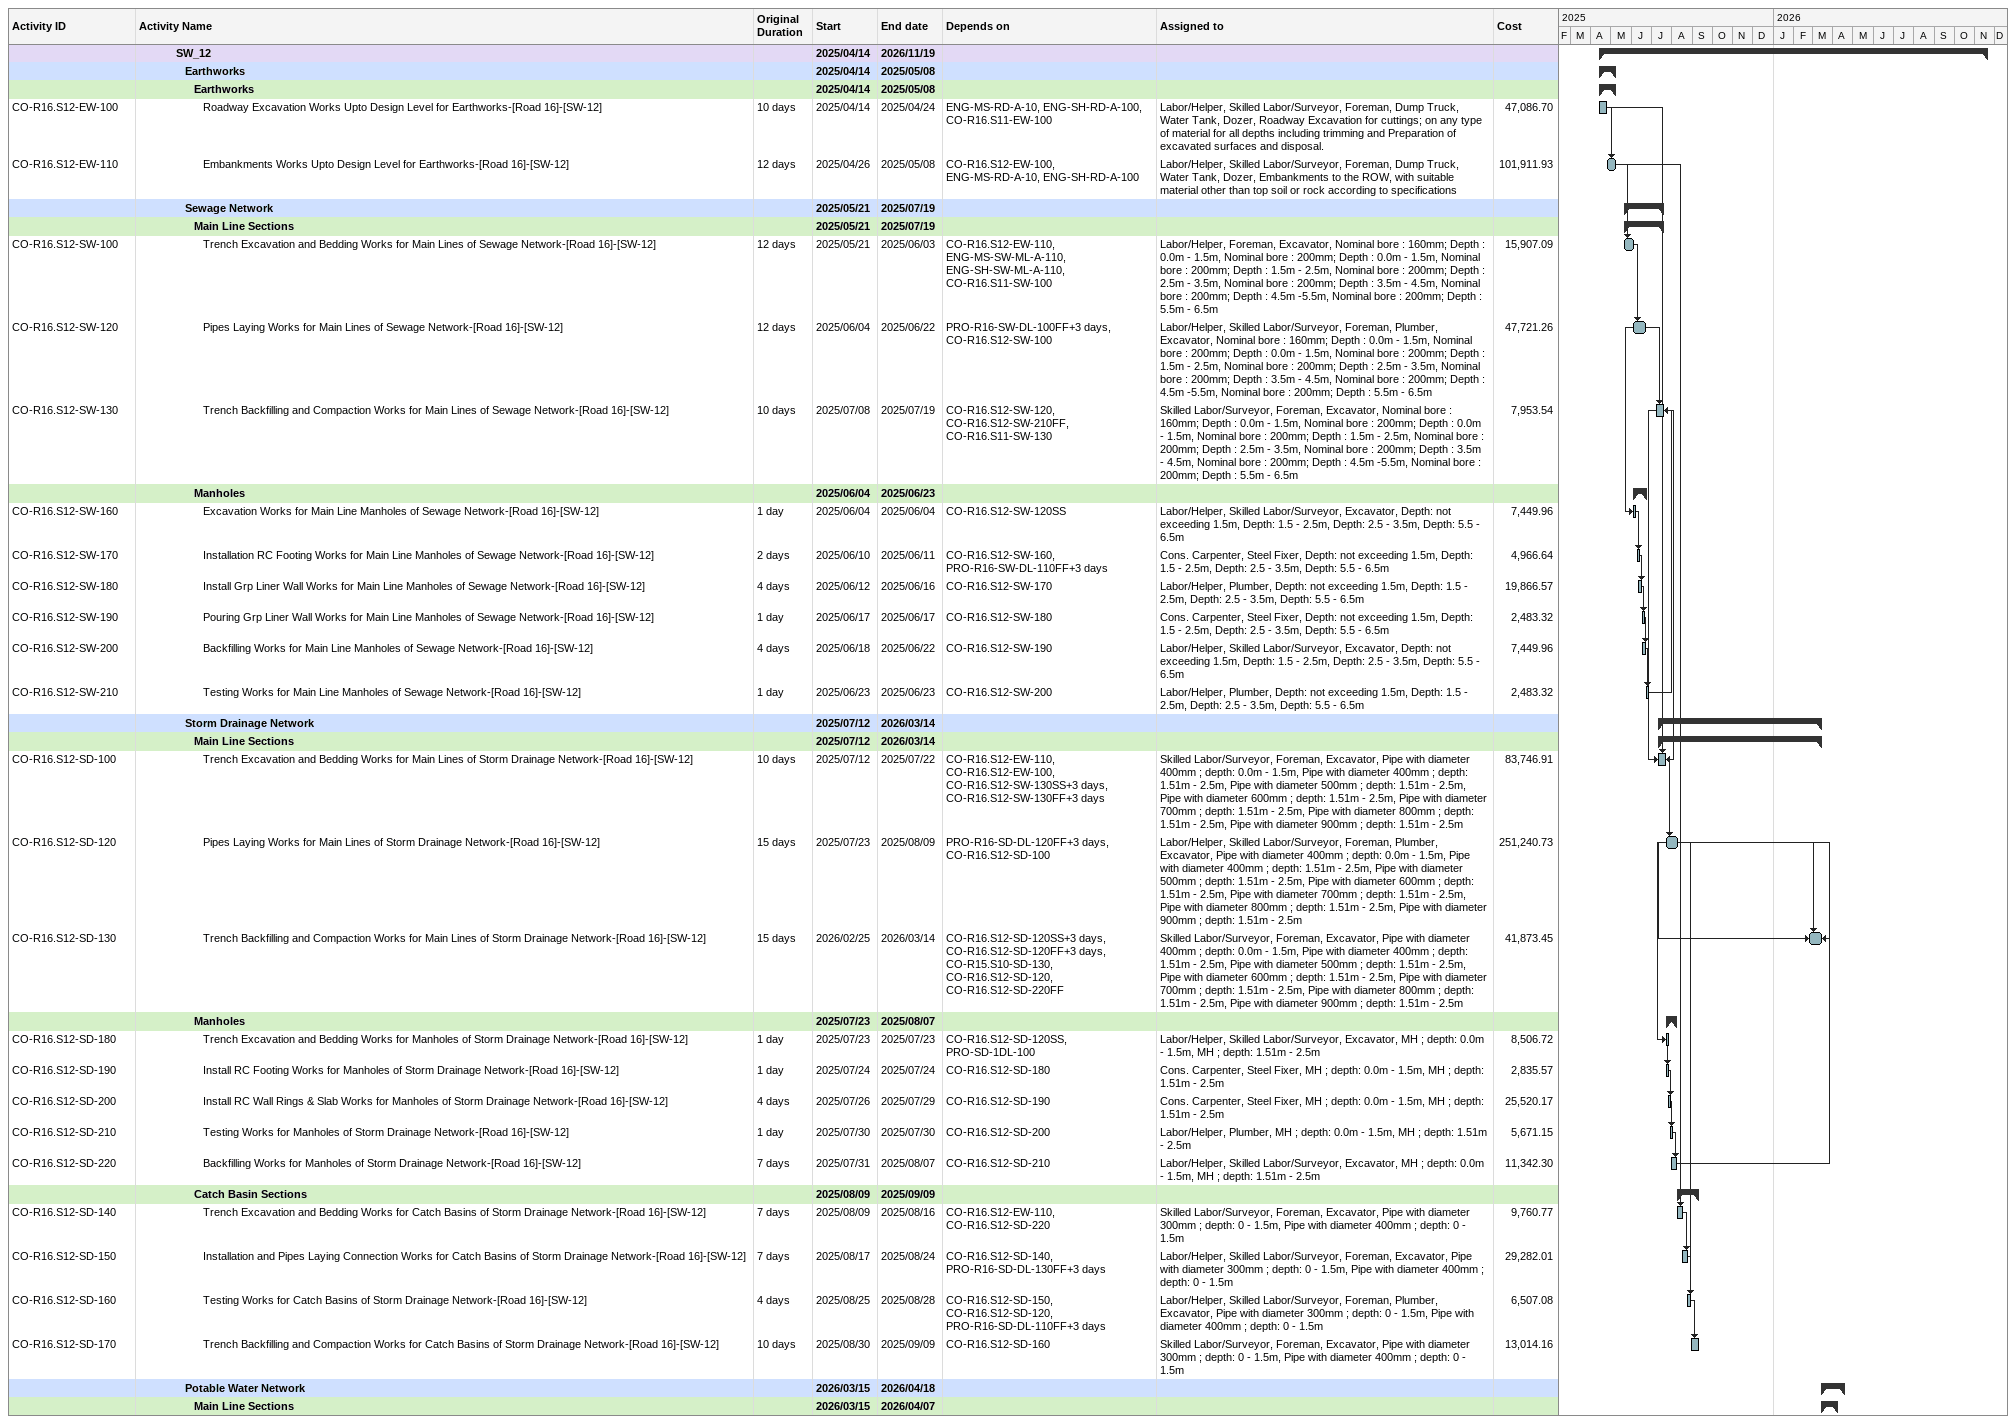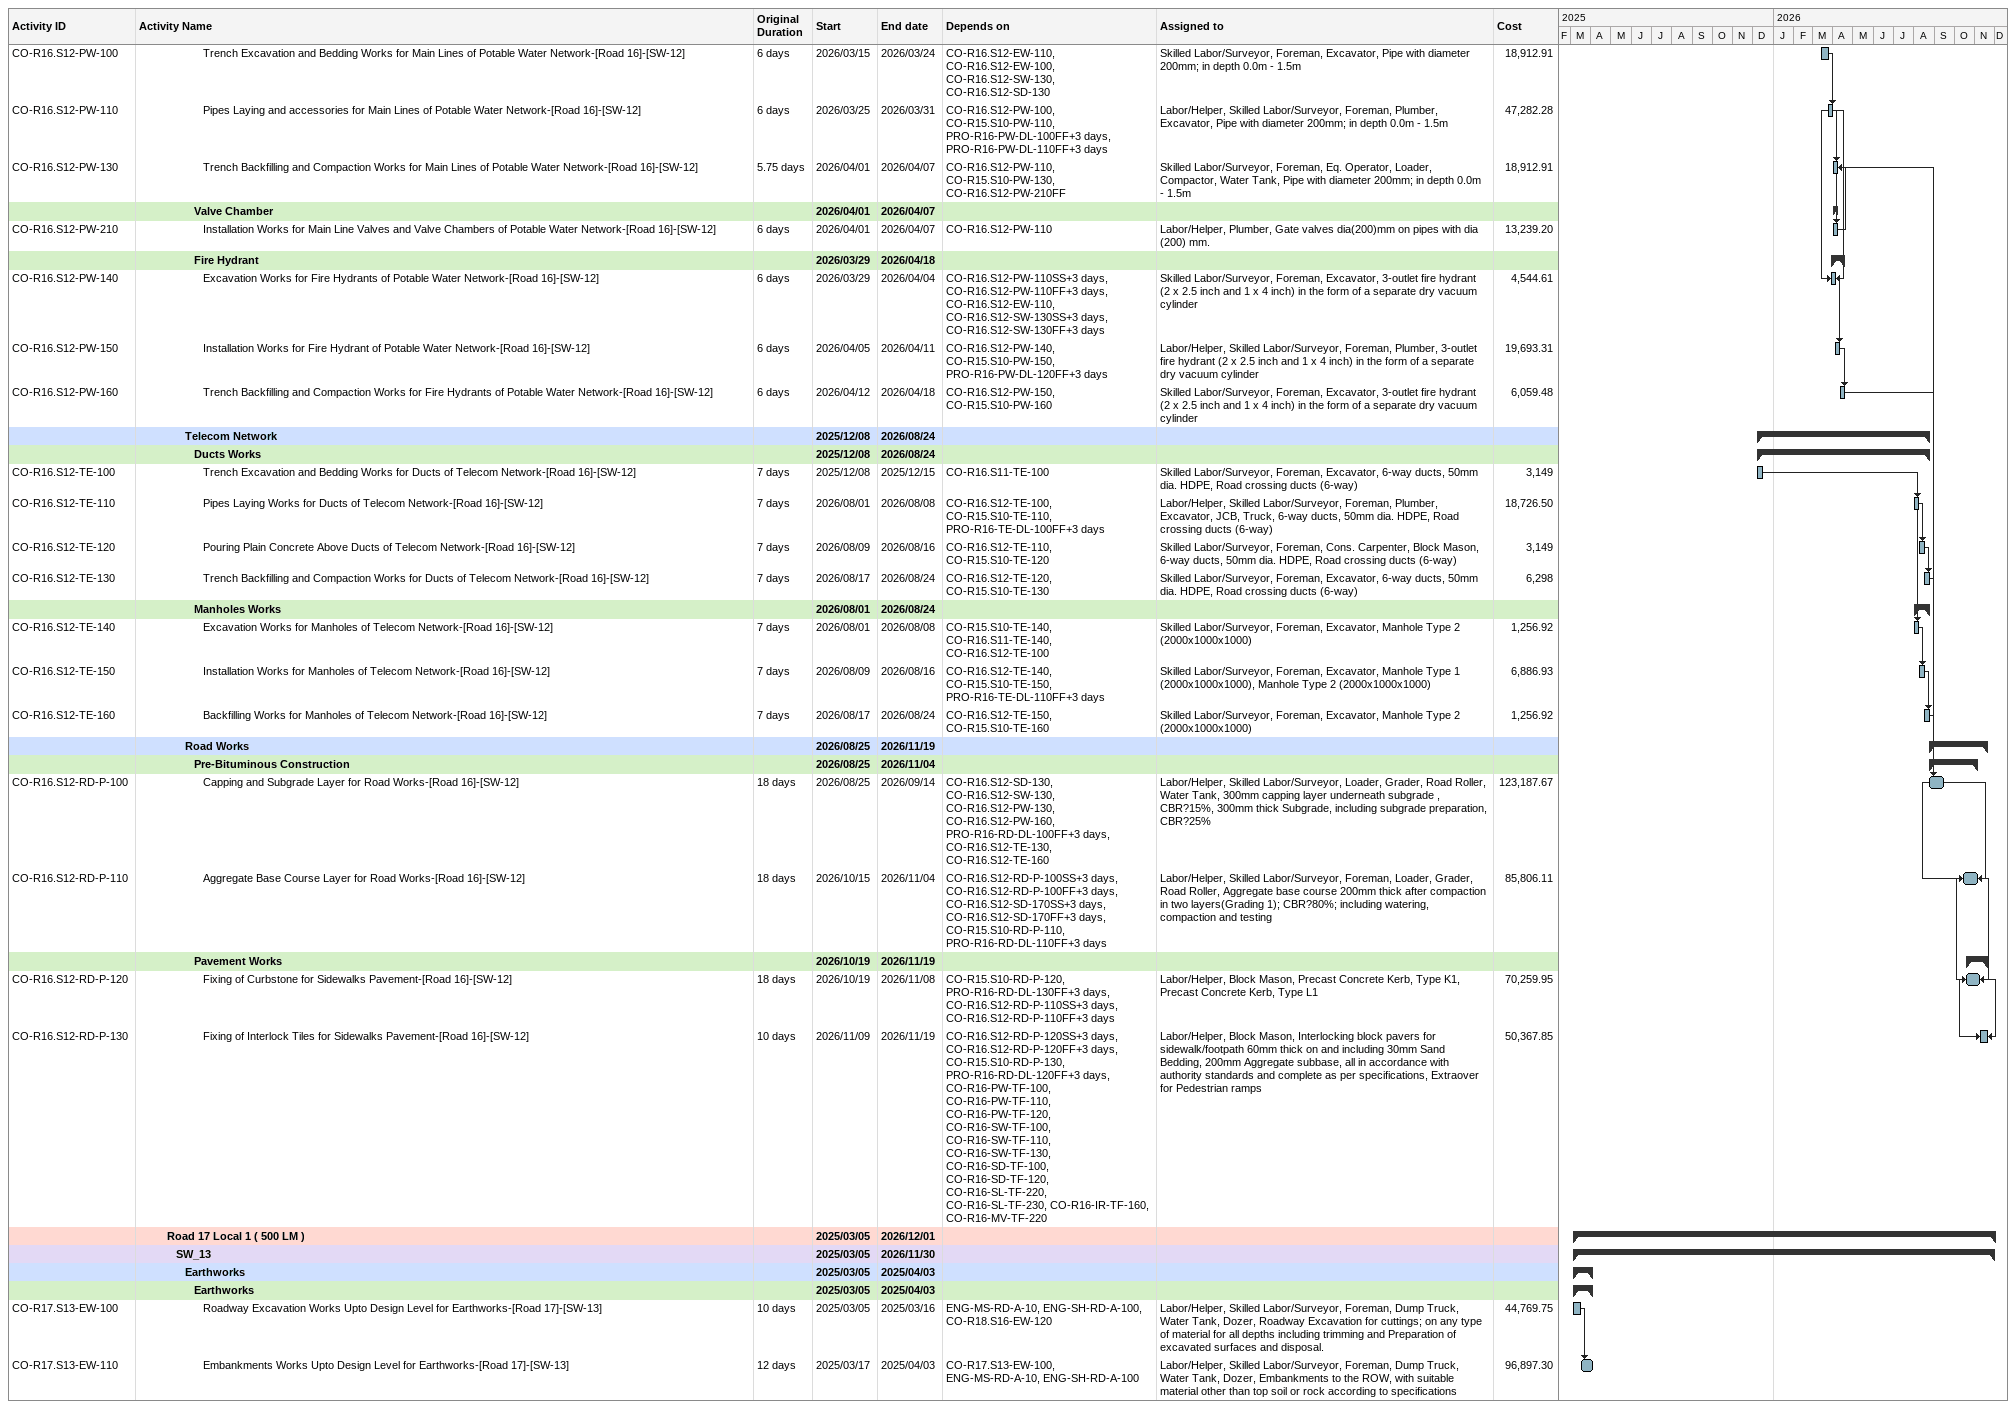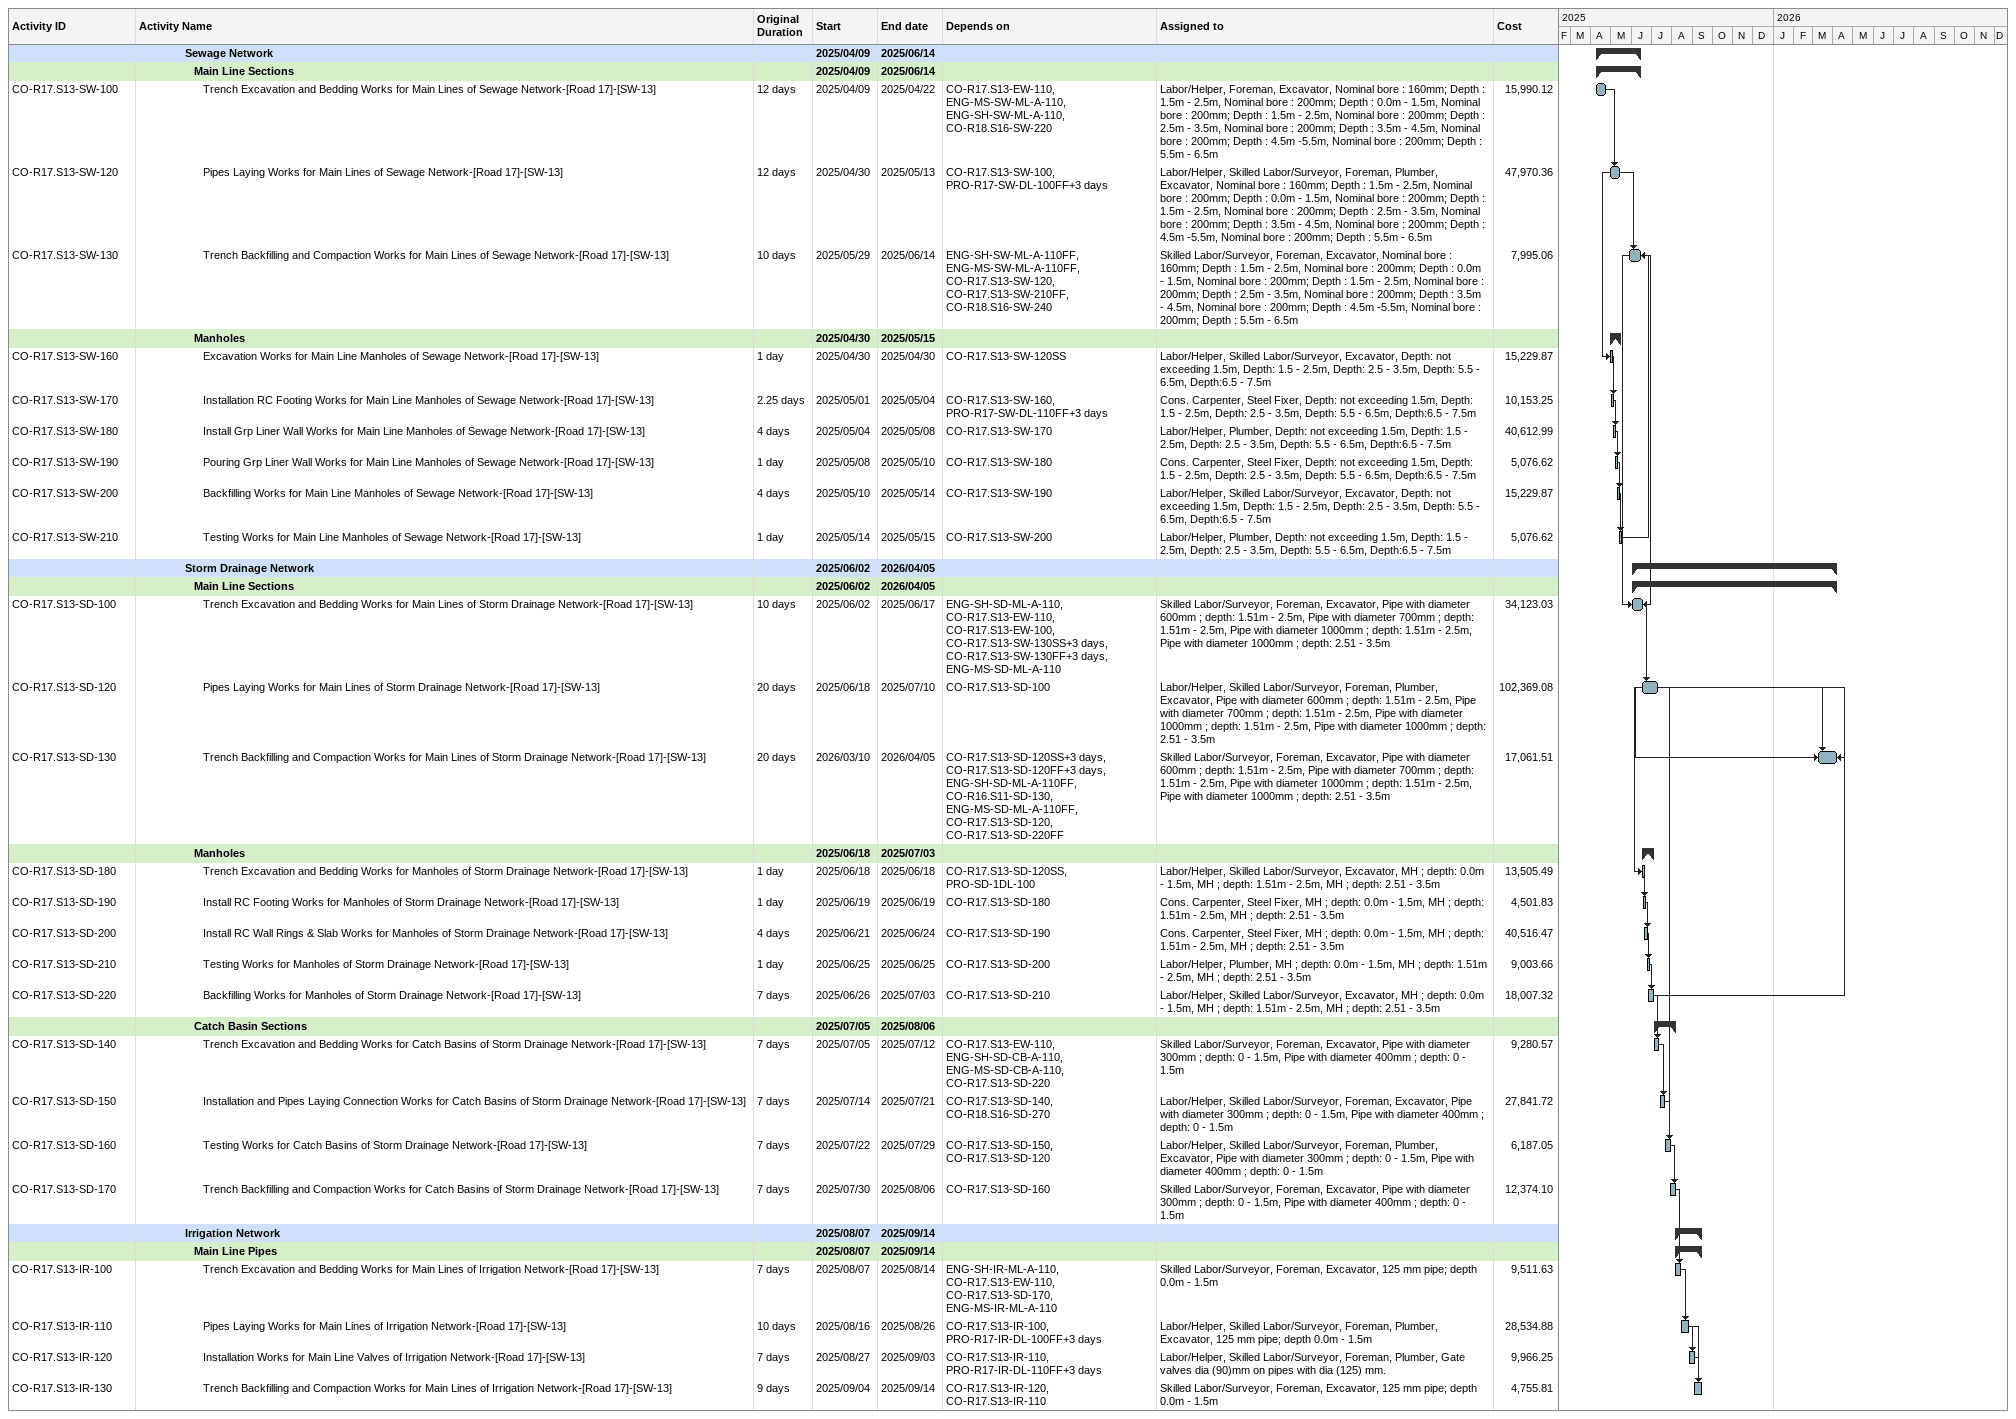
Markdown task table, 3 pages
| ID | Level | Task | Original duration | Start | Finish | Predecessors | Resources | Cost |
|---|---|---|---|---|---|---|---|---|
|  | 5 | **SW_12** |  | 2025-04-14 | 2026-11-19 |  |  |  |
|  | 6 | **Earthworks** |  | 2025-04-14 | 2025-05-08 |  |  |  |
|  | 7 | **Earthworks** |  | 2025-04-14 | 2025-05-08 |  |  |  |
| CO-R16.S12-EW-100 | 8 | Roadway Excavation Works Upto Design Level for Earthworks-[Road 16]-[SW-12] | 10d | 2025-04-14 | 2025-04-24 | ENG-MS-RD-A-10, ENG-SH-RD-A-100, CO-R16.S11-EW-100 | Labor/Helper, Skilled Labor/Surveyor, Foreman, Dump Truck, Water Tank, Dozer, Roadway Excavation for cuttings; on any type of material for all depths including trimming and Preparation of excavated surfaces and disposal. | 47086.70 |
| CO-R16.S12-EW-110 | 8 | Embankments Works Upto Design Level for Earthworks-[Road 16]-[SW-12] | 12d | 2025-04-26 | 2025-05-08 | CO-R16.S12-EW-100, ENG-MS-RD-A-10, ENG-SH-RD-A-100 | Labor/Helper, Skilled Labor/Surveyor, Foreman, Dump Truck, Water Tank, Dozer, Embankments to the ROW, with suitable material other than top soil or rock according to specifications | 101911.93 |
|  | 6 | **Sewage Network** |  | 2025-05-21 | 2025-07-19 |  |  |  |
|  | 7 | **Main Line Sections** |  | 2025-05-21 | 2025-07-19 |  |  |  |
| CO-R16.S12-SW-100 | 8 | Trench Excavation and Bedding Works for Main Lines of Sewage Network-[Road 16]-[SW-12] | 12d | 2025-05-21 | 2025-06-03 | CO-R16.S12-EW-110, ENG-MS-SW-ML-A-110, ENG-SH-SW-ML-A-110, CO-R16.S11-SW-100 | Labor/Helper, Foreman, Excavator, Nominal bore : 160mm; Depth : 0.0m - 1.5m, Nominal bore : 200mm; Depth : 0.0m - 1.5m, Nominal bore : 200mm; Depth : 1.5m - 2.5m, Nominal bore : 200mm; Depth : 2.5m - 3.5m, Nominal bore : 200mm; Depth : 3.5m - 4.5m, Nominal bore : 200mm; Depth : 4.5m -5.5m, Nominal bore : 200mm; Depth : 5.5m - 6.5m | 15907.09 |
| CO-R16.S12-SW-120 | 8 | Pipes Laying Works for Main Lines of Sewage Network-[Road 16]-[SW-12] | 12d | 2025-06-04 | 2025-06-22 | PRO-R16-SW-DL-100FF+3d, CO-R16.S12-SW-100 | Labor/Helper, Skilled Labor/Surveyor, Foreman, Plumber, Excavator, Nominal bore : 160mm; Depth : 0.0m - 1.5m, Nominal bore : 200mm; Depth : 0.0m - 1.5m, Nominal bore : 200mm; Depth : 1.5m - 2.5m, Nominal bore : 200mm; Depth : 2.5m - 3.5m, Nominal bore : 200mm; Depth : 3.5m - 4.5m, Nominal bore : 200mm; Depth : 4.5m -5.5m, Nominal bore : 200mm; Depth : 5.5m - 6.5m | 47721.26 |
| CO-R16.S12-SW-130 | 8 | Trench Backfilling and Compaction Works for Main Lines of Sewage Network-[Road 16]-[SW-12] | 10d | 2025-07-08 | 2025-07-19 | CO-R16.S12-SW-120, CO-R16.S12-SW-210FF, CO-R16.S11-SW-130 | Skilled Labor/Surveyor, Foreman, Excavator, Nominal bore : 160mm; Depth : 0.0m - 1.5m, Nominal bore : 200mm; Depth : 0.0m - 1.5m, Nominal bore : 200mm; Depth : 1.5m - 2.5m, Nominal bore : 200mm; Depth : 2.5m - 3.5m, Nominal bore : 200mm; Depth : 3.5m - 4.5m, Nominal bore : 200mm; Depth : 4.5m -5.5m, Nominal bore : 200mm; Depth : 5.5m - 6.5m | 7953.54 |
|  | 7 | **Manholes** |  | 2025-06-04 | 2025-06-23 |  |  |  |
| CO-R16.S12-SW-160 | 8 | Excavation Works for Main Line Manholes of Sewage Network-[Road 16]-[SW-12] | 1d | 2025-06-04 | 2025-06-04 | CO-R16.S12-SW-120SS | Labor/Helper, Skilled Labor/Surveyor, Excavator, Depth: not exceeding 1.5m, Depth: 1.5 - 2.5m, Depth: 2.5 - 3.5m, Depth: 5.5 - 6.5m | 7449.96 |
| CO-R16.S12-SW-170 | 8 | Installation RC Footing Works for Main Line Manholes of Sewage Network-[Road 16]-[SW-12] | 2d | 2025-06-10 | 2025-06-11 | CO-R16.S12-SW-160, PRO-R16-SW-DL-110FF+3d | Cons. Carpenter, Steel Fixer, Depth: not exceeding 1.5m, Depth: 1.5 - 2.5m, Depth: 2.5 - 3.5m, Depth: 5.5 - 6.5m | 4966.64 |
| CO-R16.S12-SW-180 | 8 | Install Grp Liner Wall Works for Main Line Manholes of Sewage Network-[Road 16]-[SW-12] | 4d | 2025-06-12 | 2025-06-16 | CO-R16.S12-SW-170 | Labor/Helper, Plumber, Depth: not exceeding 1.5m, Depth: 1.5 - 2.5m, Depth: 2.5 - 3.5m, Depth: 5.5 - 6.5m | 19866.57 |
| CO-R16.S12-SW-190 | 8 | Pouring Grp Liner Wall Works for Main Line Manholes of Sewage Network-[Road 16]-[SW-12] | 1d | 2025-06-17 | 2025-06-17 | CO-R16.S12-SW-180 | Cons. Carpenter, Steel Fixer, Depth: not exceeding 1.5m, Depth: 1.5 - 2.5m, Depth: 2.5 - 3.5m, Depth: 5.5 - 6.5m | 2483.32 |
| CO-R16.S12-SW-200 | 8 | Backfilling Works for Main Line Manholes of Sewage Network-[Road 16]-[SW-12] | 4d | 2025-06-18 | 2025-06-22 | CO-R16.S12-SW-190 | Labor/Helper, Skilled Labor/Surveyor, Excavator, Depth: not exceeding 1.5m, Depth: 1.5 - 2.5m, Depth: 2.5 - 3.5m, Depth: 5.5 - 6.5m | 7449.96 |
| CO-R16.S12-SW-210 | 8 | Testing Works for Main Line Manholes of Sewage Network-[Road 16]-[SW-12] | 1d | 2025-06-23 | 2025-06-23 | CO-R16.S12-SW-200 | Labor/Helper, Plumber, Depth: not exceeding 1.5m, Depth: 1.5 - 2.5m, Depth: 2.5 - 3.5m, Depth: 5.5 - 6.5m | 2483.32 |
|  | 6 | **Storm Drainage Network** |  | 2025-07-12 | 2026-03-14 |  |  |  |
|  | 7 | **Main Line Sections** |  | 2025-07-12 | 2026-03-14 |  |  |  |
| CO-R16.S12-SD-100 | 8 | Trench Excavation and Bedding Works for Main Lines of Storm Drainage Network-[Road 16]-[SW-12] | 10d | 2025-07-12 | 2025-07-22 | CO-R16.S12-EW-110, CO-R16.S12-EW-100, CO-R16.S12-SW-130SS+3d, CO-R16.S12-SW-130FF+3d | Skilled Labor/Surveyor, Foreman, Excavator, Pipe with diameter 400mm ; depth: 0.0m - 1.5m, Pipe with diameter 400mm ; depth: 1.51m - 2.5m, Pipe with diameter 500mm ; depth: 1.51m - 2.5m, Pipe with diameter 600mm ; depth: 1.51m - 2.5m, Pipe with diameter 700mm ; depth: 1.51m - 2.5m, Pipe with diameter 800mm ; depth: 1.51m - 2.5m, Pipe with diameter 900mm ; depth: 1.51m - 2.5m | 83746.91 |
| CO-R16.S12-SD-120 | 8 | Pipes Laying Works for Main Lines of Storm Drainage Network-[Road 16]-[SW-12] | 15d | 2025-07-23 | 2025-08-09 | PRO-R16-SD-DL-120FF+3d, CO-R16.S12-SD-100 | Labor/Helper, Skilled Labor/Surveyor, Foreman, Plumber, Excavator, Pipe with diameter 400mm ; depth: 0.0m - 1.5m, Pipe with diameter 400mm ; depth: 1.51m - 2.5m, Pipe with diameter 500mm ; depth: 1.51m - 2.5m, Pipe with diameter 600mm ; depth: 1.51m - 2.5m, Pipe with diameter 700mm ; depth: 1.51m - 2.5m, Pipe with diameter 800mm ; depth: 1.51m - 2.5m, Pipe with diameter 900mm ; depth: 1.51m - 2.5m | 251240.73 |
| CO-R16.S12-SD-130 | 8 | Trench Backfilling and Compaction Works for Main Lines of Storm Drainage Network-[Road 16]-[SW-12] | 15d | 2026-02-25 | 2026-03-14 | CO-R16.S12-SD-120SS+3d, CO-R16.S12-SD-120FF+3d, CO-R15.S10-SD-130, CO-R16.S12-SD-120, CO-R16.S12-SD-220FF | Skilled Labor/Surveyor, Foreman, Excavator, Pipe with diameter 400mm ; depth: 0.0m - 1.5m, Pipe with diameter 400mm ; depth: 1.51m - 2.5m, Pipe with diameter 500mm ; depth: 1.51m - 2.5m, Pipe with diameter 600mm ; depth: 1.51m - 2.5m, Pipe with diameter 700mm ; depth: 1.51m - 2.5m, Pipe with diameter 800mm ; depth: 1.51m - 2.5m, Pipe with diameter 900mm ; depth: 1.51m - 2.5m | 41873.45 |
|  | 7 | **Manholes** |  | 2025-07-23 | 2025-08-07 |  |  |  |
| CO-R16.S12-SD-180 | 8 | Trench Excavation and Bedding Works for Manholes of Storm Drainage Network-[Road 16]-[SW-12] | 1d | 2025-07-23 | 2025-07-23 | CO-R16.S12-SD-120SS, PRO-SD-1DL-100 | Labor/Helper, Skilled Labor/Surveyor, Excavator, MH ; depth: 0.0m - 1.5m, MH ; depth: 1.51m - 2.5m | 8506.72 |
| CO-R16.S12-SD-190 | 8 | Install RC Footing Works for Manholes of Storm Drainage Network-[Road 16]-[SW-12] | 1d | 2025-07-24 | 2025-07-24 | CO-R16.S12-SD-180 | Cons. Carpenter, Steel Fixer, MH ; depth: 0.0m - 1.5m, MH ; depth: 1.51m - 2.5m | 2835.57 |
| CO-R16.S12-SD-200 | 8 | Install RC Wall Rings & Slab Works for Manholes of Storm Drainage Network-[Road 16]-[SW-12] | 4d | 2025-07-26 | 2025-07-29 | CO-R16.S12-SD-190 | Cons. Carpenter, Steel Fixer, MH ; depth: 0.0m - 1.5m, MH ; depth: 1.51m - 2.5m | 25520.17 |
| CO-R16.S12-SD-210 | 8 | Testing Works for Manholes of Storm Drainage Network-[Road 16]-[SW-12] | 1d | 2025-07-30 | 2025-07-30 | CO-R16.S12-SD-200 | Labor/Helper, Plumber, MH ; depth: 0.0m - 1.5m, MH ; depth: 1.51m - 2.5m | 5671.15 |
| CO-R16.S12-SD-220 | 8 | Backfilling Works for Manholes of Storm Drainage Network-[Road 16]-[SW-12] | 7d | 2025-07-31 | 2025-08-07 | CO-R16.S12-SD-210 | Labor/Helper, Skilled Labor/Surveyor, Excavator, MH ; depth: 0.0m - 1.5m, MH ; depth: 1.51m - 2.5m | 11342.30 |
|  | 7 | **Catch Basin Sections** |  | 2025-08-09 | 2025-09-09 |  |  |  |
| CO-R16.S12-SD-140 | 8 | Trench Excavation and Bedding Works for Catch Basins of Storm Drainage Network-[Road 16]-[SW-12] | 7d | 2025-08-09 | 2025-08-16 | CO-R16.S12-EW-110, CO-R16.S12-SD-220 | Skilled Labor/Surveyor, Foreman, Excavator, Pipe with diameter 300mm ; depth: 0 - 1.5m, Pipe with diameter 400mm ; depth: 0 - 1.5m | 9760.77 |
| CO-R16.S12-SD-150 | 8 | Installation and Pipes Laying Connection Works for Catch Basins of Storm Drainage Network-[Road 16]-[SW-12] | 7d | 2025-08-17 | 2025-08-24 | CO-R16.S12-SD-140, PRO-R16-SD-DL-130FF+3d | Labor/Helper, Skilled Labor/Surveyor, Foreman, Excavator, Pipe with diameter 300mm ; depth: 0 - 1.5m, Pipe with diameter 400mm ; depth: 0 - 1.5m | 29282.01 |
| CO-R16.S12-SD-160 | 8 | Testing Works for Catch Basins of Storm Drainage Network-[Road 16]-[SW-12] | 4d | 2025-08-25 | 2025-08-28 | CO-R16.S12-SD-150, CO-R16.S12-SD-120, PRO-R16-SD-DL-110FF+3d | Labor/Helper, Skilled Labor/Surveyor, Foreman, Plumber, Excavator, Pipe with diameter 300mm ; depth: 0 - 1.5m, Pipe with diameter 400mm ; depth: 0 - 1.5m | 6507.08 |
| CO-R16.S12-SD-170 | 8 | Trench Backfilling and Compaction Works for Catch Basins of Storm Drainage Network-[Road 16]-[SW-12] | 10d | 2025-08-30 | 2025-09-09 | CO-R16.S12-SD-160 | Skilled Labor/Surveyor, Foreman, Excavator, Pipe with diameter 300mm ; depth: 0 - 1.5m, Pipe with diameter 400mm ; depth: 0 - 1.5m | 13014.16 |
|  | 6 | **Potable Water Network** |  | 2026-03-15 | 2026-04-18 |  |  |  |
|  | 7 | **Main Line Sections** |  | 2026-03-15 | 2026-04-07 |  |  |  |
| CO-R16.S12-PW-100 | 8 | Trench Excavation and Bedding Works for Main Lines of Potable Water Network-[Road 16]-[SW-12] | 6d | 2026-03-15 | 2026-03-24 | CO-R16.S12-EW-110, CO-R16.S12-EW-100, CO-R16.S12-SW-130, CO-R16.S12-SD-130 | Skilled Labor/Surveyor, Foreman, Excavator, Pipe with diameter 200mm; in depth 0.0m - 1.5m | 18912.91 |
| CO-R16.S12-PW-110 | 8 | Pipes Laying and accessories for Main Lines of Potable Water Network-[Road 16]-[SW-12] | 6d | 2026-03-25 | 2026-03-31 | CO-R16.S12-PW-100, CO-R15.S10-PW-110, PRO-R16-PW-DL-100FF+3d, PRO-R16-PW-DL-110FF+3d | Labor/Helper, Skilled Labor/Surveyor, Foreman, Plumber, Excavator, Pipe with diameter 200mm; in depth 0.0m - 1.5m | 47282.28 |
| CO-R16.S12-PW-130 | 8 | Trench Backfilling and Compaction Works for Main Lines of Potable Water Network-[Road 16]-[SW-12] | 5.75d | 2026-04-01 | 2026-04-07 | CO-R16.S12-PW-110, CO-R15.S10-PW-130, CO-R16.S12-PW-210FF | Skilled Labor/Surveyor, Foreman, Eq. Operator, Loader, Compactor, Water Tank, Pipe with diameter 200mm; in depth 0.0m - 1.5m | 18912.91 |
|  | 7 | **Valve Chamber** |  | 2026-04-01 | 2026-04-07 |  |  |  |
| CO-R16.S12-PW-210 | 8 | Installation Works for Main Line Valves and Valve Chambers of Potable Water Network-[Road 16]-[SW-12] | 6d | 2026-04-01 | 2026-04-07 | CO-R16.S12-PW-110 | Labor/Helper, Plumber, Gate valves dia(200)mm on pipes with dia (200) mm. | 13239.20 |
|  | 7 | **Fire Hydrant** |  | 2026-03-29 | 2026-04-18 |  |  |  |
| CO-R16.S12-PW-140 | 8 | Excavation Works for Fire Hydrants of Potable Water Network-[Road 16]-[SW-12] | 6d | 2026-03-29 | 2026-04-04 | CO-R16.S12-PW-110SS+3d, CO-R16.S12-PW-110FF+3d, CO-R16.S12-EW-110, CO-R16.S12-SW-130SS+3d, CO-R16.S12-SW-130FF+3d | Skilled Labor/Surveyor, Foreman, Excavator, 3-outlet fire hydrant (2 x 2.5 inch and 1 x 4 inch) in the form of a separate dry vacuum cylinder | 4544.61 |
| CO-R16.S12-PW-150 | 8 | Installation Works for Fire Hydrant of Potable Water Network-[Road 16]-[SW-12] | 6d | 2026-04-05 | 2026-04-11 | CO-R16.S12-PW-140, CO-R15.S10-PW-150, PRO-R16-PW-DL-120FF+3d | Labor/Helper, Skilled Labor/Surveyor, Foreman, Plumber, 3-outlet fire hydrant (2 x 2.5 inch and 1 x 4 inch) in the form of a separate dry vacuum cylinder | 19693.31 |
| CO-R16.S12-PW-160 | 8 | Trench Backfilling and Compaction Works for Fire Hydrants of Potable Water Network-[Road 16]-[SW-12] | 6d | 2026-04-12 | 2026-04-18 | CO-R16.S12-PW-150, CO-R15.S10-PW-160 | Skilled Labor/Surveyor, Foreman, Excavator, 3-outlet fire hydrant (2 x 2.5 inch and 1 x 4 inch) in the form of a separate dry vacuum cylinder | 6059.48 |
|  | 6 | **Telecom Network** |  | 2025-12-08 | 2026-08-24 |  |  |  |
|  | 7 | **Ducts Works** |  | 2025-12-08 | 2026-08-24 |  |  |  |
| CO-R16.S12-TE-100 | 8 | Trench Excavation and Bedding Works for Ducts of Telecom Network-[Road 16]-[SW-12] | 7d | 2025-12-08 | 2025-12-15 | CO-R16.S11-TE-100 | Skilled Labor/Surveyor, Foreman, Excavator, 6-way ducts, 50mm dia. HDPE, Road crossing ducts (6-way) | 3149 |
| CO-R16.S12-TE-110 | 8 | Pipes Laying Works for Ducts of Telecom Network-[Road 16]-[SW-12] | 7d | 2026-08-01 | 2026-08-08 | CO-R16.S12-TE-100, CO-R15.S10-TE-110, PRO-R16-TE-DL-100FF+3d | Labor/Helper, Skilled Labor/Surveyor, Foreman, Plumber, Excavator, JCB, Truck, 6-way ducts, 50mm dia. HDPE, Road crossing ducts (6-way) | 18726.50 |
| CO-R16.S12-TE-120 | 8 | Pouring Plain Concrete Above Ducts of Telecom Network-[Road 16]-[SW-12] | 7d | 2026-08-09 | 2026-08-16 | CO-R16.S12-TE-110, CO-R15.S10-TE-120 | Skilled Labor/Surveyor, Foreman, Cons. Carpenter, Block Mason, 6-way ducts, 50mm dia. HDPE, Road crossing ducts (6-way) | 3149 |
| CO-R16.S12-TE-130 | 8 | Trench Backfilling and Compaction Works for Ducts of Telecom Network-[Road 16]-[SW-12] | 7d | 2026-08-17 | 2026-08-24 | CO-R16.S12-TE-120, CO-R15.S10-TE-130 | Skilled Labor/Surveyor, Foreman, Excavator, 6-way ducts, 50mm dia. HDPE, Road crossing ducts (6-way) | 6298 |
|  | 7 | **Manholes Works** |  | 2026-08-01 | 2026-08-24 |  |  |  |
| CO-R16.S12-TE-140 | 8 | Excavation Works for Manholes of Telecom Network-[Road 16]-[SW-12] | 7d | 2026-08-01 | 2026-08-08 | CO-R15.S10-TE-140, CO-R16.S11-TE-140, CO-R16.S12-TE-100 | Skilled Labor/Surveyor, Foreman, Excavator, Manhole Type 2 (2000x1000x1000) | 1256.92 |
| CO-R16.S12-TE-150 | 8 | Installation Works for Manholes of Telecom Network-[Road 16]-[SW-12] | 7d | 2026-08-09 | 2026-08-16 | CO-R16.S12-TE-140, CO-R15.S10-TE-150, PRO-R16-TE-DL-110FF+3d | Skilled Labor/Surveyor, Foreman, Excavator, Manhole Type 1 (2000x1000x1000), Manhole Type 2 (2000x1000x1000) | 6886.93 |
| CO-R16.S12-TE-160 | 8 | Backfilling Works for Manholes of Telecom Network-[Road 16]-[SW-12] | 7d | 2026-08-17 | 2026-08-24 | CO-R16.S12-TE-150, CO-R15.S10-TE-160 | Skilled Labor/Surveyor, Foreman, Excavator, Manhole Type 2 (2000x1000x1000) | 1256.92 |
|  | 6 | **Road Works** |  | 2026-08-25 | 2026-11-19 |  |  |  |
|  | 7 | **Pre-Bituminous Construction** |  | 2026-08-25 | 2026-11-04 |  |  |  |
| CO-R16.S12-RD-P-100 | 8 | Capping and Subgrade Layer for Road Works-[Road 16]-[SW-12] | 18d | 2026-08-25 | 2026-09-14 | CO-R16.S12-SD-130, CO-R16.S12-SW-130, CO-R16.S12-PW-130, CO-R16.S12-PW-160, PRO-R16-RD-DL-100FF+3d, CO-R16.S12-TE-130, CO-R16.S12-TE-160 | Labor/Helper, Skilled Labor/Surveyor, Loader, Grader, Road Roller, Water Tank, 300mm capping layer underneath subgrade , CBR?15%, 300mm thick Subgrade, including subgrade preparation, CBR?25% | 123187.67 |
| CO-R16.S12-RD-P-110 | 8 | Aggregate Base Course Layer for Road Works-[Road 16]-[SW-12] | 18d | 2026-10-15 | 2026-11-04 | CO-R16.S12-RD-P-100SS+3d, CO-R16.S12-RD-P-100FF+3d, CO-R16.S12-SD-170SS+3d, CO-R16.S12-SD-170FF+3d, CO-R15.S10-RD-P-110, PRO-R16-RD-DL-110FF+3d | Labor/Helper, Skilled Labor/Surveyor, Foreman, Loader, Grader, Road Roller, Aggregate base course 200mm thick after compaction in two layers(Grading 1); CBR?80%; including watering, compaction and testing | 85806.11 |
|  | 7 | **Pavement Works** |  | 2026-10-19 | 2026-11-19 |  |  |  |
| CO-R16.S12-RD-P-120 | 8 | Fixing of Curbstone for Sidewalks Pavement-[Road 16]-[SW-12] | 18d | 2026-10-19 | 2026-11-08 | CO-R15.S10-RD-P-120, PRO-R16-RD-DL-130FF+3d, CO-R16.S12-RD-P-110SS+3d, CO-R16.S12-RD-P-110FF+3d | Labor/Helper, Block Mason, Precast Concrete Kerb, Type K1, Precast Concrete Kerb, Type L1 | 70259.95 |
| CO-R16.S12-RD-P-130 | 8 | Fixing of Interlock Tiles for Sidewalks Pavement-[Road 16]-[SW-12] | 10d | 2026-11-09 | 2026-11-19 | CO-R16.S12-RD-P-120SS+3d, CO-R16.S12-RD-P-120FF+3d, CO-R15.S10-RD-P-130, PRO-R16-RD-DL-120FF+3d, CO-R16-PW-TF-100, CO-R16-PW-TF-110, CO-R16-PW-TF-120, CO-R16-SW-TF-100, CO-R16-SW-TF-110, CO-R16-SW-TF-130, CO-R16-SD-TF-100, CO-R16-SD-TF-120, CO-R16-SL-TF-220, CO-R16-SL-TF-230, CO-R16-IR-TF-160, CO-R16-MV-TF-220 | Labor/Helper, Block Mason, Interlocking block pavers for sidewalk/footpath 60mm thick on and including 30mm Sand Bedding, 200mm Aggregate subbase, all in accordance with authority standards and complete as per specifications, Extraover for Pedestrian ramps | 50367.85 |
|  | 4 | **Road 17 Local 1 ( 500 LM )** |  | 2025-03-05 | 2026-12-01 |  |  |  |
|  | 5 | **SW_13** |  | 2025-03-05 | 2026-11-30 |  |  |  |
|  | 6 | **Earthworks** |  | 2025-03-05 | 2025-04-03 |  |  |  |
|  | 7 | **Earthworks** |  | 2025-03-05 | 2025-04-03 |  |  |  |
| CO-R17.S13-EW-100 | 8 | Roadway Excavation Works Upto Design Level for Earthworks-[Road 17]-[SW-13] | 10d | 2025-03-05 | 2025-03-16 | ENG-MS-RD-A-10, ENG-SH-RD-A-100, CO-R18.S16-EW-120 | Labor/Helper, Skilled Labor/Surveyor, Foreman, Dump Truck, Water Tank, Dozer, Roadway Excavation for cuttings; on any type of material for all depths including trimming and Preparation of excavated surfaces and disposal. | 44769.75 |
| CO-R17.S13-EW-110 | 8 | Embankments Works Upto Design Level for Earthworks-[Road 17]-[SW-13] | 12d | 2025-03-17 | 2025-04-03 | CO-R17.S13-EW-100, ENG-MS-RD-A-10, ENG-SH-RD-A-100 | Labor/Helper, Skilled Labor/Surveyor, Foreman, Dump Truck, Water Tank, Dozer, Embankments to the ROW, with suitable material other than top soil or rock according to specifications | 96897.30 |
|  | 6 | **Sewage Network** |  | 2025-04-09 | 2025-06-14 |  |  |  |
|  | 7 | **Main Line Sections** |  | 2025-04-09 | 2025-06-14 |  |  |  |
| CO-R17.S13-SW-100 | 8 | Trench Excavation and Bedding Works for Main Lines of Sewage Network-[Road 17]-[SW-13] | 12d | 2025-04-09 | 2025-04-22 | CO-R17.S13-EW-110, ENG-MS-SW-ML-A-110, ENG-SH-SW-ML-A-110, CO-R18.S16-SW-220 | Labor/Helper, Foreman, Excavator, Nominal bore : 160mm; Depth : 1.5m - 2.5m, Nominal bore : 200mm; Depth : 0.0m - 1.5m, Nominal bore : 200mm; Depth : 1.5m - 2.5m, Nominal bore : 200mm; Depth : 2.5m - 3.5m, Nominal bore : 200mm; Depth : 3.5m - 4.5m, Nominal bore : 200mm; Depth : 4.5m -5.5m, Nominal bore : 200mm; Depth : 5.5m - 6.5m | 15990.12 |
| CO-R17.S13-SW-120 | 8 | Pipes Laying Works for Main Lines of Sewage Network-[Road 17]-[SW-13] | 12d | 2025-04-30 | 2025-05-13 | CO-R17.S13-SW-100, PRO-R17-SW-DL-100FF+3d | Labor/Helper, Skilled Labor/Surveyor, Foreman, Plumber, Excavator, Nominal bore : 160mm; Depth : 1.5m - 2.5m, Nominal bore : 200mm; Depth : 0.0m - 1.5m, Nominal bore : 200mm; Depth : 1.5m - 2.5m, Nominal bore : 200mm; Depth : 2.5m - 3.5m, Nominal bore : 200mm; Depth : 3.5m - 4.5m, Nominal bore : 200mm; Depth : 4.5m -5.5m, Nominal bore : 200mm; Depth : 5.5m - 6.5m | 47970.36 |
| CO-R17.S13-SW-130 | 8 | Trench Backfilling and Compaction Works for Main Lines of Sewage Network-[Road 17]-[SW-13] | 10d | 2025-05-29 | 2025-06-14 | ENG-SH-SW-ML-A-110FF, ENG-MS-SW-ML-A-110FF, CO-R17.S13-SW-120, CO-R17.S13-SW-210FF, CO-R18.S16-SW-240 | Skilled Labor/Surveyor, Foreman, Excavator, Nominal bore : 160mm; Depth : 1.5m - 2.5m, Nominal bore : 200mm; Depth : 0.0m - 1.5m, Nominal bore : 200mm; Depth : 1.5m - 2.5m, Nominal bore : 200mm; Depth : 2.5m - 3.5m, Nominal bore : 200mm; Depth : 3.5m - 4.5m, Nominal bore : 200mm; Depth : 4.5m -5.5m, Nominal bore : 200mm; Depth : 5.5m - 6.5m | 7995.06 |
|  | 7 | **Manholes** |  | 2025-04-30 | 2025-05-15 |  |  |  |
| CO-R17.S13-SW-160 | 8 | Excavation Works for Main Line Manholes of Sewage Network-[Road 17]-[SW-13] | 1d | 2025-04-30 | 2025-04-30 | CO-R17.S13-SW-120SS | Labor/Helper, Skilled Labor/Surveyor, Excavator, Depth: not exceeding 1.5m, Depth: 1.5 - 2.5m, Depth: 2.5 - 3.5m, Depth: 5.5 - 6.5m, Depth:6.5 - 7.5m | 15229.87 |
| CO-R17.S13-SW-170 | 8 | Installation RC Footing Works for Main Line Manholes of Sewage Network-[Road 17]-[SW-13] | 2.25d | 2025-05-01 | 2025-05-04 | CO-R17.S13-SW-160, PRO-R17-SW-DL-110FF+3d | Cons. Carpenter, Steel Fixer, Depth: not exceeding 1.5m, Depth: 1.5 - 2.5m, Depth: 2.5 - 3.5m, Depth: 5.5 - 6.5m, Depth:6.5 - 7.5m | 10153.25 |
| CO-R17.S13-SW-180 | 8 | Install Grp Liner Wall Works for Main Line Manholes of Sewage Network-[Road 17]-[SW-13] | 4d | 2025-05-04 | 2025-05-08 | CO-R17.S13-SW-170 | Labor/Helper, Plumber, Depth: not exceeding 1.5m, Depth: 1.5 - 2.5m, Depth: 2.5 - 3.5m, Depth: 5.5 - 6.5m, Depth:6.5 - 7.5m | 40612.99 |
| CO-R17.S13-SW-190 | 8 | Pouring Grp Liner Wall Works for Main Line Manholes of Sewage Network-[Road 17]-[SW-13] | 1d | 2025-05-08 | 2025-05-10 | CO-R17.S13-SW-180 | Cons. Carpenter, Steel Fixer, Depth: not exceeding 1.5m, Depth: 1.5 - 2.5m, Depth: 2.5 - 3.5m, Depth: 5.5 - 6.5m, Depth:6.5 - 7.5m | 5076.62 |
| CO-R17.S13-SW-200 | 8 | Backfilling Works for Main Line Manholes of Sewage Network-[Road 17]-[SW-13] | 4d | 2025-05-10 | 2025-05-14 | CO-R17.S13-SW-190 | Labor/Helper, Skilled Labor/Surveyor, Excavator, Depth: not exceeding 1.5m, Depth: 1.5 - 2.5m, Depth: 2.5 - 3.5m, Depth: 5.5 - 6.5m, Depth:6.5 - 7.5m | 15229.87 |
| CO-R17.S13-SW-210 | 8 | Testing Works for Main Line Manholes of Sewage Network-[Road 17]-[SW-13] | 1d | 2025-05-14 | 2025-05-15 | CO-R17.S13-SW-200 | Labor/Helper, Plumber, Depth: not exceeding 1.5m, Depth: 1.5 - 2.5m, Depth: 2.5 - 3.5m, Depth: 5.5 - 6.5m, Depth:6.5 - 7.5m | 5076.62 |
|  | 6 | **Storm Drainage Network** |  | 2025-06-02 | 2026-04-05 |  |  |  |
|  | 7 | **Main Line Sections** |  | 2025-06-02 | 2026-04-05 |  |  |  |
| CO-R17.S13-SD-100 | 8 | Trench Excavation and Bedding Works for Main Lines of Storm Drainage Network-[Road 17]-[SW-13] | 10d | 2025-06-02 | 2025-06-17 | ENG-SH-SD-ML-A-110, CO-R17.S13-EW-110, CO-R17.S13-EW-100, CO-R17.S13-SW-130SS+3d, CO-R17.S13-SW-130FF+3d, ENG-MS-SD-ML-A-110 | Skilled Labor/Surveyor, Foreman, Excavator, Pipe with diameter 600mm ; depth: 1.51m - 2.5m, Pipe with diameter 700mm ; depth: 1.51m - 2.5m, Pipe with diameter 1000mm ; depth: 1.51m - 2.5m, Pipe with diameter 1000mm ; depth: 2.51 - 3.5m | 34123.03 |
| CO-R17.S13-SD-120 | 8 | Pipes Laying Works for Main Lines of Storm Drainage Network-[Road 17]-[SW-13] | 20d | 2025-06-18 | 2025-07-10 | CO-R17.S13-SD-100 | Labor/Helper, Skilled Labor/Surveyor, Foreman, Plumber, Excavator, Pipe with diameter 600mm ; depth: 1.51m - 2.5m, Pipe with diameter 700mm ; depth: 1.51m - 2.5m, Pipe with diameter 1000mm ; depth: 1.51m - 2.5m, Pipe with diameter 1000mm ; depth: 2.51 - 3.5m | 102369.08 |
| CO-R17.S13-SD-130 | 8 | Trench Backfilling and Compaction Works for Main Lines of Storm Drainage Network-[Road 17]-[SW-13] | 20d | 2026-03-10 | 2026-04-05 | CO-R17.S13-SD-120SS+3d, CO-R17.S13-SD-120FF+3d, ENG-SH-SD-ML-A-110FF, CO-R16.S11-SD-130, ENG-MS-SD-ML-A-110FF, CO-R17.S13-SD-120, CO-R17.S13-SD-220FF | Skilled Labor/Surveyor, Foreman, Excavator, Pipe with diameter 600mm ; depth: 1.51m - 2.5m, Pipe with diameter 700mm ; depth: 1.51m - 2.5m, Pipe with diameter 1000mm ; depth: 1.51m - 2.5m, Pipe with diameter 1000mm ; depth: 2.51 - 3.5m | 17061.51 |
|  | 7 | **Manholes** |  | 2025-06-18 | 2025-07-03 |  |  |  |
| CO-R17.S13-SD-180 | 8 | Trench Excavation and Bedding Works for Manholes of Storm Drainage Network-[Road 17]-[SW-13] | 1d | 2025-06-18 | 2025-06-18 | CO-R17.S13-SD-120SS, PRO-SD-1DL-100 | Labor/Helper, Skilled Labor/Surveyor, Excavator, MH ; depth: 0.0m - 1.5m, MH ; depth: 1.51m - 2.5m, MH ; depth: 2.51 - 3.5m | 13505.49 |
| CO-R17.S13-SD-190 | 8 | Install RC Footing Works for Manholes of Storm Drainage Network-[Road 17]-[SW-13] | 1d | 2025-06-19 | 2025-06-19 | CO-R17.S13-SD-180 | Cons. Carpenter, Steel Fixer, MH ; depth: 0.0m - 1.5m, MH ; depth: 1.51m - 2.5m, MH ; depth: 2.51 - 3.5m | 4501.83 |
| CO-R17.S13-SD-200 | 8 | Install RC Wall Rings & Slab Works for Manholes of Storm Drainage Network-[Road 17]-[SW-13] | 4d | 2025-06-21 | 2025-06-24 | CO-R17.S13-SD-190 | Cons. Carpenter, Steel Fixer, MH ; depth: 0.0m - 1.5m, MH ; depth: 1.51m - 2.5m, MH ; depth: 2.51 - 3.5m | 40516.47 |
| CO-R17.S13-SD-210 | 8 | Testing Works for Manholes of Storm Drainage Network-[Road 17]-[SW-13] | 1d | 2025-06-25 | 2025-06-25 | CO-R17.S13-SD-200 | Labor/Helper, Plumber, MH ; depth: 0.0m - 1.5m, MH ; depth: 1.51m - 2.5m, MH ; depth: 2.51 - 3.5m | 9003.66 |
| CO-R17.S13-SD-220 | 8 | Backfilling Works for Manholes of Storm Drainage Network-[Road 17]-[SW-13] | 7d | 2025-06-26 | 2025-07-03 | CO-R17.S13-SD-210 | Labor/Helper, Skilled Labor/Surveyor, Excavator, MH ; depth: 0.0m - 1.5m, MH ; depth: 1.51m - 2.5m, MH ; depth: 2.51 - 3.5m | 18007.32 |
|  | 7 | **Catch Basin Sections** |  | 2025-07-05 | 2025-08-06 |  |  |  |
| CO-R17.S13-SD-140 | 8 | Trench Excavation and Bedding Works for Catch Basins of Storm Drainage Network-[Road 17]-[SW-13] | 7d | 2025-07-05 | 2025-07-12 | CO-R17.S13-EW-110, ENG-SH-SD-CB-A-110, ENG-MS-SD-CB-A-110, CO-R17.S13-SD-220 | Skilled Labor/Surveyor, Foreman, Excavator, Pipe with diameter 300mm ; depth: 0 - 1.5m, Pipe with diameter 400mm ; depth: 0 - 1.5m | 9280.57 |
| CO-R17.S13-SD-150 | 8 | Installation and Pipes Laying Connection Works for Catch Basins of Storm Drainage Network-[Road 17]-[SW-13] | 7d | 2025-07-14 | 2025-07-21 | CO-R17.S13-SD-140, CO-R18.S16-SD-270 | Labor/Helper, Skilled Labor/Surveyor, Foreman, Excavator, Pipe with diameter 300mm ; depth: 0 - 1.5m, Pipe with diameter 400mm ; depth: 0 - 1.5m | 27841.72 |
| CO-R17.S13-SD-160 | 8 | Testing Works for Catch Basins of Storm Drainage Network-[Road 17]-[SW-13] | 7d | 2025-07-22 | 2025-07-29 | CO-R17.S13-SD-150, CO-R17.S13-SD-120 | Labor/Helper, Skilled Labor/Surveyor, Foreman, Plumber, Excavator, Pipe with diameter 300mm ; depth: 0 - 1.5m, Pipe with diameter 400mm ; depth: 0 - 1.5m | 6187.05 |
| CO-R17.S13-SD-170 | 8 | Trench Backfilling and Compaction Works for Catch Basins of Storm Drainage Network-[Road 17]-[SW-13] | 7d | 2025-07-30 | 2025-08-06 | CO-R17.S13-SD-160 | Skilled Labor/Surveyor, Foreman, Excavator, Pipe with diameter 300mm ; depth: 0 - 1.5m, Pipe with diameter 400mm ; depth: 0 - 1.5m | 12374.10 |
|  | 6 | **Irrigation Network** |  | 2025-08-07 | 2025-09-14 |  |  |  |
|  | 7 | **Main Line Pipes** |  | 2025-08-07 | 2025-09-14 |  |  |  |
| CO-R17.S13-IR-100 | 8 | Trench Excavation and Bedding Works for Main Lines of Irrigation Network-[Road 17]-[SW-13] | 7d | 2025-08-07 | 2025-08-14 | ENG-SH-IR-ML-A-110, CO-R17.S13-EW-110, CO-R17.S13-SD-170, ENG-MS-IR-ML-A-110 | Skilled Labor/Surveyor, Foreman, Excavator, 125 mm pipe; depth 0.0m - 1.5m | 9511.63 |
| CO-R17.S13-IR-110 | 8 | Pipes Laying Works for Main Lines of Irrigation Network-[Road 17]-[SW-13] | 10d | 2025-08-16 | 2025-08-26 | CO-R17.S13-IR-100, PRO-R17-IR-DL-100FF+3d | Labor/Helper, Skilled Labor/Surveyor, Foreman, Plumber, Excavator, 125 mm pipe; depth 0.0m - 1.5m | 28534.88 |
| CO-R17.S13-IR-120 | 8 | Installation Works for Main Line Valves of Irrigation Network-[Road 17]-[SW-13] | 7d | 2025-08-27 | 2025-09-03 | CO-R17.S13-IR-110, PRO-R17-IR-DL-110FF+3d | Labor/Helper, Skilled Labor/Surveyor, Foreman, Plumber, Gate valves dia (90)mm on pipes with dia (125) mm. | 9966.25 |
| CO-R17.S13-IR-130 | 8 | Trench Backfilling and Compaction Works for Main Lines of Irrigation Network-[Road 17]-[SW-13] | 9d | 2025-09-04 | 2025-09-14 | CO-R17.S13-IR-120, CO-R17.S13-IR-110 | Skilled Labor/Surveyor, Foreman, Excavator, 125 mm pipe; depth 0.0m - 1.5m | 4755.81 |
